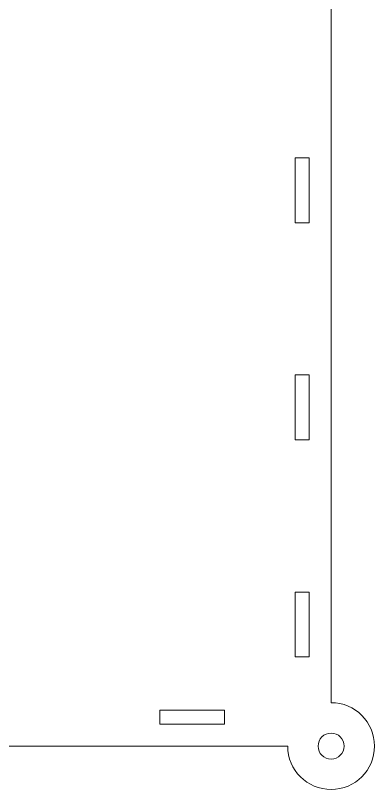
# Model space of a CAD drawing. Header units: millimetres. Extents: x 2 to 583, y 18 to 294.
# Drawn here: x 500.8 to 583.5, y 17.8 to 196.1 of the extents above; entities that cross this region are included whole.
import ezdxf

# ---------------------------------------------------------------- set-up
doc = ezdxf.new("R2010")
doc.units = ezdxf.units.MM
doc.layers.add('1', color=1, linetype='Continuous', lineweight=5)

msp = doc.modelspace()

# ---------------------------------------------------------------- linework, layer by layer
at = {"layer": '1'}
for p, q in [((573.46, 273.78), (573.46, 37.78)), ((563.46, 27.78), (314.46, 27.78))]:
    msp.add_line(p, q, dxfattribs=at)
for points in [[(565.22, 163.26), (568.42, 163.26), (568.42, 148.31), (565.22, 148.31)], [(565.22, 113.26), (568.42, 113.26), (568.42, 98.31), (565.22, 98.31)], [(565.22, 63.26), (568.42, 63.26), (568.42, 48.31), (565.22, 48.31)], [(533.98, 32.82), (548.93, 32.82), (548.93, 36.02), (533.98, 36.02)]]:
    msp.add_lwpolyline(points, close=True, dxfattribs=at)
msp.add_circle((573.46, 27.78), 3, dxfattribs=at)
msp.add_arc((573.46, 27.78), 10, 180, 90, dxfattribs=at)

doc.saveas('drawing.dxf')
